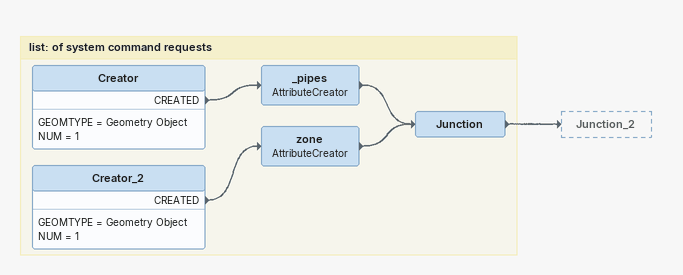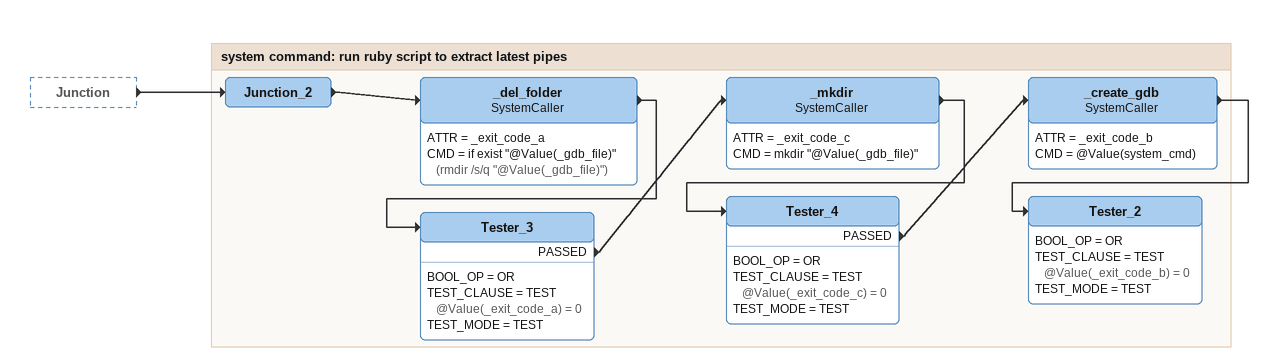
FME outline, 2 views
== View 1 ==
Bookmark: list: of system command requests
Creator
    GEOMTYPE = Geometry Object
    NUM = 1
    CREATED -> _pipes
_pipes: AttributeCreator
    -> Junction
Creator_2
    GEOMTYPE = Geometry Object
    NUM = 1
    CREATED -> zone
zone: AttributeCreator
    -> Junction
Junction
    -> Junction_2

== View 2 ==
Junction [outside]
    -> Junction_2

Bookmark: system command: run ruby script to extract latest pipes
Junction_2
    -> _del_folder
_del_folder: SystemCaller
    ATTR = _exit_code_a
    CMD = if exist "@Value(_gdb_file)" (rmdir /s/q "@Value(_gdb_file)")
    -> Tester_3
Tester_3
    BOOL_OP = OR
    TEST_CLAUSE = TEST @Value(_exit_code_a) = 0
    TEST_MODE = TEST
    PASSED -> _mkdir
_mkdir: SystemCaller
    ATTR = _exit_code_c
    CMD = mkdir "@Value(_gdb_file)"
    -> Tester_4
Tester_4
    BOOL_OP = OR
    TEST_CLAUSE = TEST @Value(_exit_code_c) = 0
    TEST_MODE = TEST
    PASSED -> _create_gdb
_create_gdb: SystemCaller
    ATTR = _exit_code_b
    CMD = @Value(system_cmd)
    -> Tester_2
Tester_2
    BOOL_OP = OR
    TEST_CLAUSE = TEST @Value(_exit_code_b) = 0
    TEST_MODE = TEST
